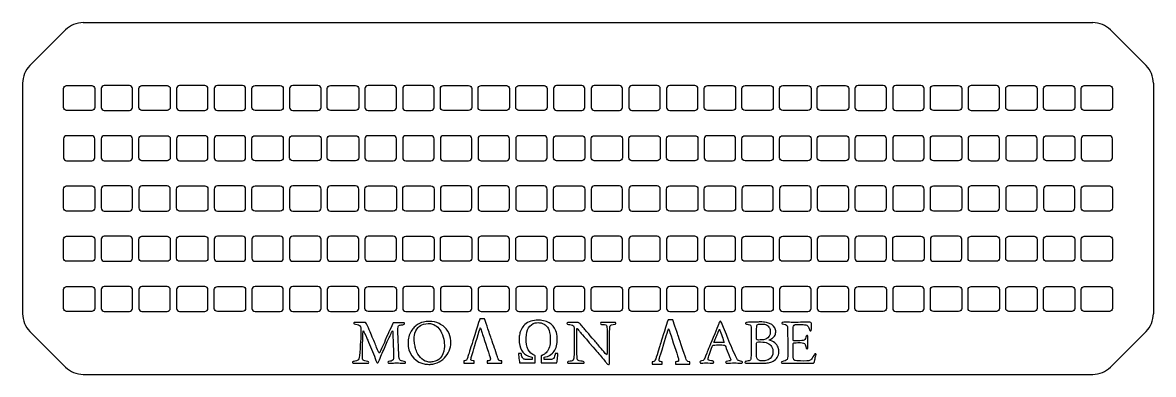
# Model space of a CAD drawing. Header units: inches. Extents: x 0 to 45, y 0 to 14.
import ezdxf

# ---------------------------------------------------------------- set-up
doc = ezdxf.new("R2010")
doc.units = ezdxf.units.IN
doc.layers.get('0').update_dxf_attribs({"linetype": 'CONTINUOUS'})

msp = doc.modelspace()

# ---------------------------------------------------------------- linework, layer by layer
for p, q in [((2.414, 14), (42.586, 14)), ((1.707, 13.707), (0.293, 12.293)), ((44.707, 12.293), (43.293, 13.707)), ((0, 11.586), (0, 2.414)), ((45, 11.586), (45, 2.414)), ((18.196, 2.213), (18.191, 2.2)), ((18.289, 2.212), (18.196, 2.213)), ((18.382, 2.211), (18.289, 2.212)), ((18.404, 2.148), (18.382, 2.211)), ((21.94, 1.898), (21.954, 1.871)), ((21.954, 1.871), (21.955, 1.654)), ((25.873, 2.177), (25.779, 2.177)), ((25.961, 1.916), (25.873, 2.177)), ((0.293, 1.707), (1.707, 0.293)), ((27.699, 1.723), (27.73, 1.797)), ((27.73, 1.797), (27.738, 1.779)), ((29.21, 1.397), (29.21, 1.642)), ((29.221, 1.386), (29.21, 1.397)), ((29.243, 1.371), (29.243, 1.371)), ((43.293, 0.293), (44.707, 1.707)), ((27.445, 1.114), (27.465, 1.162)), ((27.465, 1.162), (27.482, 1.166)), ((27.895, 1.339), (27.918, 1.276)), ((27.918, 1.276), (27.907, 1.271)), ((16.164, 0.492), (16.164, 0.492)), ((17.588, 0.538), (17.559, 0.536)), ((17.559, 0.536), (17.559, 0.488)), ((17.559, 0.488), (17.559, 0.44)), ((17.964, 0.536), (17.929, 0.538)), ((17.964, 0.488), (17.964, 0.536)), ((17.964, 0.44), (17.964, 0.488)), ((18.508, 0.537), (18.49, 0.537)), ((18.49, 0.537), (18.49, 0.488)), ((18.49, 0.488), (18.49, 0.44)), ((19.065, 0.536), (19.035, 0.538)), ((19.065, 0.488), (19.065, 0.536)), ((19.065, 0.44), (19.065, 0.488)), ((19.841, 0.833), (19.787, 0.833)), ((19.848, 0.798), (19.841, 0.833)), ((20.087, 0.461), (20.399, 0.462)), ((20.284, 0.59), (20.154, 0.59)), ((20.229, 0.693), (20.282, 0.68)), ((20.282, 0.68), (20.283, 0.635)), ((20.283, 0.635), (20.284, 0.59)), ((20.401, 0.742), (20.38, 0.749)), ((20.399, 0.462), (20.4, 0.602)), ((20.4, 0.602), (20.401, 0.742)), ((20.4, 0.602), (20.4, 0.602)), ((20.655, 0.748), (20.64, 0.743)), ((20.64, 0.743), (20.64, 0.601)), ((20.64, 0.601), (20.64, 0.46)), ((20.64, 0.46), (20.952, 0.46)), ((20.755, 0.634), (20.756, 0.68)), ((20.755, 0.589), (20.755, 0.634)), ((20.901, 0.591), (20.755, 0.589)), ((20.756, 0.68), (20.808, 0.693)), ((21.197, 0.833), (21.187, 0.791)), ((21.252, 0.833), (21.197, 0.833)), ((25.074, 0.503), (25.049, 0.5)), ((25.049, 0.5), (25.049, 0.452)), ((25.049, 0.452), (25.049, 0.403)), ((25.453, 0.5), (25.426, 0.502)), ((25.453, 0.452), (25.453, 0.5)), ((25.453, 0.403), (25.453, 0.452)), ((25.98, 0.452), (25.98, 0.403)), ((26.555, 0.5), (26.52, 0.504)), ((26.555, 0.451), (26.555, 0.5)), ((26.555, 0.403), (26.555, 0.451)), ((27.494, 0.459), (27.494, 0.459)), ((29.378, 0.541), (29.378, 0.541)), ((31.468, 0.452), (31.468, 0.452)), ((2.414, 0), (42.586, 0)), ((13.473, 0.45), (13.473, 0.45)), ((16.243, 0.401), (16.243, 0.401)), ((17.559, 0.44), (17.762, 0.44)), ((17.762, 0.44), (17.964, 0.44)), ((18.49, 0.44), (18.778, 0.44)), ((18.778, 0.44), (19.065, 0.44)), ((23.33, 0.387), (23.33, 0.387)), ((25.049, 0.403), (25.251, 0.403)), ((25.251, 0.403), (25.453, 0.403)), ((25.98, 0.403), (26.267, 0.403)), ((26.267, 0.403), (26.555, 0.403))]:
    msp.add_line(p, q)
for points in [[(2.875, 10.625, -0.414214), (2.75, 10.5), (1.75, 10.5, -0.414214), (1.625, 10.625), (1.625, 11.375, -0.414214), (1.75, 11.5), (2.75, 11.5, -0.414214), (2.875, 11.375)], [(3.125, 11.375), (3.125, 10.625, 0.414214), (3.25, 10.5), (4.25, 10.5, 0.414214), (4.375, 10.625), (4.375, 11.375, 0.414214), (4.25, 11.5), (3.25, 11.5, 0.414214)], [(4.625, 11.375, -0.414214), (4.75, 11.5), (5.75, 11.5, -0.414214), (5.875, 11.375), (5.875, 10.625, -0.414214), (5.75, 10.5), (4.75, 10.5, -0.414214), (4.625, 10.625)], [(7.25, 11.5), (6.25, 11.5, 0.414214), (6.125, 11.375), (6.125, 10.625, 0.414214), (6.25, 10.5), (7.25, 10.5, 0.414214), (7.375, 10.625), (7.375, 11.375, 0.414214)], [(7.625, 11.375), (7.625, 10.625, 0.414214), (7.75, 10.5), (8.75, 10.5, 0.414214), (8.875, 10.625), (8.875, 11.375, 0.414214), (8.75, 11.5), (7.75, 11.5, 0.414214)], [(9.25, 10.5, -0.414214), (9.125, 10.625), (9.125, 11.375, -0.414214), (9.25, 11.5), (10.25, 11.5, -0.414214), (10.375, 11.375), (10.375, 10.625, -0.414214), (10.25, 10.5)], [(11.875, 10.625), (11.875, 11.375, 0.414214), (11.75, 11.5), (10.75, 11.5, 0.414214), (10.625, 11.375), (10.625, 10.625, 0.414214), (10.75, 10.5), (11.75, 10.5, 0.414214)], [(12.125, 11.375, -0.414214), (12.25, 11.5), (13.25, 11.5, -0.414214), (13.375, 11.375), (13.375, 10.625, -0.414214), (13.25, 10.5), (12.25, 10.5, -0.414214), (12.125, 10.625)], [(14.875, 10.625), (14.875, 11.375, 0.414214), (14.75, 11.5), (13.75, 11.5, 0.414214), (13.625, 11.375), (13.625, 10.625, 0.414214), (13.75, 10.5), (14.75, 10.5, 0.414214)], [(15.125, 11.375), (15.125, 10.625, 0.414214), (15.25, 10.5), (16.25, 10.5, 0.414214), (16.375, 10.625), (16.375, 11.375, 0.414214), (16.25, 11.5), (15.25, 11.5, 0.414214)], [(17.875, 10.625, -0.414214), (17.75, 10.5), (16.75, 10.5, -0.414214), (16.625, 10.625), (16.625, 11.375, -0.414214), (16.75, 11.5), (17.75, 11.5, -0.414214), (17.875, 11.375)], [(19.25, 11.5, -0.414214), (19.375, 11.375), (19.375, 10.625, -0.414214), (19.25, 10.5), (18.25, 10.5, -0.414214), (18.125, 10.625), (18.125, 11.375, -0.414214), (18.25, 11.5)], [(19.75, 10.5, -0.414214), (19.625, 10.625), (19.625, 11.375, -0.414214), (19.75, 11.5), (20.75, 11.5, -0.414214), (20.875, 11.375), (20.875, 10.625, -0.414214), (20.75, 10.5)], [(22.375, 10.625), (22.375, 11.375, 0.414214), (22.25, 11.5), (21.25, 11.5, 0.414214), (21.125, 11.375), (21.125, 10.625, 0.414214), (21.25, 10.5), (22.25, 10.5, 0.414214)], [(23.875, 10.625), (23.875, 11.375, 0.414214), (23.75, 11.5), (22.75, 11.5, 0.414214), (22.625, 11.375), (22.625, 10.625, 0.414214), (22.75, 10.5), (23.75, 10.5, 0.414214)], [(25.375, 10.625), (25.375, 11.375, 0.414214), (25.25, 11.5), (24.25, 11.5, 0.414214), (24.125, 11.375), (24.125, 10.625, 0.414214), (24.25, 10.5), (25.25, 10.5, 0.414214)], [(25.625, 11.375), (25.625, 10.625, 0.414214), (25.75, 10.5), (26.75, 10.5, 0.414214), (26.875, 10.625), (26.875, 11.375, 0.414214), (26.75, 11.5), (25.75, 11.5, 0.414214)], [(28.25, 11.5, -0.414214), (28.375, 11.375), (28.375, 10.625, -0.414214), (28.25, 10.5), (27.25, 10.5, -0.414214), (27.125, 10.625), (27.125, 11.375, -0.414214), (27.25, 11.5)], [(29.75, 11.5, -0.414214), (29.875, 11.375), (29.875, 10.625, -0.414214), (29.75, 10.5), (28.75, 10.5, -0.414214), (28.625, 10.625), (28.625, 11.375, -0.414214), (28.75, 11.5)], [(30.25, 10.5, -0.414214), (30.125, 10.625), (30.125, 11.375, -0.414214), (30.25, 11.5), (31.25, 11.5, -0.414214), (31.375, 11.375), (31.375, 10.625, -0.414214), (31.25, 10.5)], [(32.75, 11.5, -0.414214), (32.875, 11.375), (32.875, 10.625, -0.414214), (32.75, 10.5), (31.75, 10.5, -0.414214), (31.625, 10.625), (31.625, 11.375, -0.414214), (31.75, 11.5)], [(34.375, 10.625), (34.375, 11.375, 0.414214), (34.25, 11.5), (33.25, 11.5, 0.414214), (33.125, 11.375), (33.125, 10.625, 0.414214), (33.25, 10.5), (34.25, 10.5, 0.414214)], [(34.75, 10.5), (35.75, 10.5, 0.414214), (35.875, 10.625), (35.875, 11.375, 0.414214), (35.75, 11.5), (34.75, 11.5, 0.414214), (34.625, 11.375), (34.625, 10.625, 0.414214)], [(36.125, 11.375, -0.414214), (36.25, 11.5), (37.25, 11.5, -0.414214), (37.375, 11.375), (37.375, 10.625, -0.414214), (37.25, 10.5), (36.25, 10.5, -0.414214), (36.125, 10.625)], [(38.875, 10.625), (38.875, 11.375, 0.414214), (38.75, 11.5), (37.75, 11.5, 0.414214), (37.625, 11.375), (37.625, 10.625, 0.414214), (37.75, 10.5), (38.75, 10.5, 0.414214)], [(40.25, 11.5, -0.414214), (40.375, 11.375), (40.375, 10.625, -0.414214), (40.25, 10.5), (39.25, 10.5, -0.414214), (39.125, 10.625), (39.125, 11.375, -0.414214), (39.25, 11.5)], [(40.625, 11.375, -0.414214), (40.75, 11.5), (41.75, 11.5, -0.414214), (41.875, 11.375), (41.875, 10.625, -0.414214), (41.75, 10.5), (40.75, 10.5, -0.414214), (40.625, 10.625)], [(42.25, 10.5, -0.414214), (42.125, 10.625), (42.125, 11.375, -0.414214), (42.25, 11.5), (43.25, 11.5, -0.414214), (43.375, 11.375), (43.375, 10.625, -0.414214), (43.25, 10.5)], [(2.75, 9.5), (1.75, 9.5, 0.414214), (1.625, 9.375), (1.625, 8.625, 0.414214), (1.75, 8.5), (2.75, 8.5, 0.414214), (2.875, 8.625), (2.875, 9.375, 0.414214)], [(4.25, 9.5), (3.25, 9.5, 0.414214), (3.125, 9.375), (3.125, 8.625, 0.414214), (3.25, 8.5), (4.25, 8.5, 0.414214), (4.375, 8.625), (4.375, 9.375, 0.414214)], [(4.625, 9.375, -0.414214), (4.75, 9.5), (5.75, 9.5, -0.414214), (5.875, 9.375), (5.875, 8.625, -0.414214), (5.75, 8.5), (4.75, 8.5, -0.414214), (4.625, 8.625)], [(7.25, 9.5), (6.25, 9.5, 0.414214), (6.125, 9.375), (6.125, 8.625, 0.414214), (6.25, 8.5), (7.25, 8.5, 0.414214), (7.375, 8.625), (7.375, 9.375, 0.414214)], [(7.625, 9.375), (7.625, 8.625, 0.414214), (7.75, 8.5), (8.75, 8.5, 0.414214), (8.875, 8.625), (8.875, 9.375, 0.414214), (8.75, 9.5), (7.75, 9.5, 0.414214)], [(10.375, 8.625, -0.414214), (10.25, 8.5), (9.25, 8.5, -0.414214), (9.125, 8.625), (9.125, 9.375, -0.414214), (9.25, 9.5), (10.25, 9.5, -0.414214), (10.375, 9.375)], [(11.875, 8.625, -0.414214), (11.75, 8.5), (10.75, 8.5, -0.414214), (10.625, 8.625), (10.625, 9.375, -0.414214), (10.75, 9.5), (11.75, 9.5, -0.414214), (11.875, 9.375)], [(12.125, 9.375, -0.414214), (12.25, 9.5), (13.25, 9.5, -0.414214), (13.375, 9.375), (13.375, 8.625, -0.414214), (13.25, 8.5), (12.25, 8.5, -0.414214), (12.125, 8.625)], [(14.875, 8.625), (14.875, 9.375, 0.414214), (14.75, 9.5), (13.75, 9.5, 0.414214), (13.625, 9.375), (13.625, 8.625, 0.414214), (13.75, 8.5), (14.75, 8.5, 0.414214)], [(15.125, 9.375), (15.125, 8.625, 0.414214), (15.25, 8.5), (16.25, 8.5, 0.414214), (16.375, 8.625), (16.375, 9.375, 0.414214), (16.25, 9.5), (15.25, 9.5, 0.414214)], [(16.625, 9.375), (16.625, 8.625, 0.414214), (16.75, 8.5), (17.75, 8.5, 0.414214), (17.875, 8.625), (17.875, 9.375, 0.414214), (17.75, 9.5), (16.75, 9.5, 0.414214)], [(19.25, 9.5), (18.25, 9.5, 0.414214), (18.125, 9.375), (18.125, 8.625, 0.414214), (18.25, 8.5), (19.25, 8.5, 0.414214), (19.375, 8.625), (19.375, 9.375, 0.414214)], [(19.75, 8.5), (20.75, 8.5, 0.414214), (20.875, 8.625), (20.875, 9.375, 0.414214), (20.75, 9.5), (19.75, 9.5, 0.414214), (19.625, 9.375), (19.625, 8.625, 0.414214)], [(22.25, 9.5, -0.414214), (22.375, 9.375), (22.375, 8.625, -0.414214), (22.25, 8.5), (21.25, 8.5, -0.414214), (21.125, 8.625), (21.125, 9.375, -0.414214), (21.25, 9.5)], [(23.75, 9.5, -0.414214), (23.875, 9.375), (23.875, 8.625, -0.414214), (23.75, 8.5), (22.75, 8.5, -0.414214), (22.625, 8.625), (22.625, 9.375, -0.414214), (22.75, 9.5)], [(25.25, 9.5, -0.414214), (25.375, 9.375), (25.375, 8.625, -0.414214), (25.25, 8.5), (24.25, 8.5, -0.414214), (24.125, 8.625), (24.125, 9.375, -0.414214), (24.25, 9.5)], [(26.875, 8.625, -0.414214), (26.75, 8.5), (25.75, 8.5, -0.414214), (25.625, 8.625), (25.625, 9.375, -0.414214), (25.75, 9.5), (26.75, 9.5, -0.414214), (26.875, 9.375)], [(28.375, 8.625), (28.375, 9.375, 0.414214), (28.25, 9.5), (27.25, 9.5, 0.414214), (27.125, 9.375), (27.125, 8.625, 0.414214), (27.25, 8.5), (28.25, 8.5, 0.414214)], [(29.75, 9.5, -0.414214), (29.875, 9.375), (29.875, 8.625, -0.414214), (29.75, 8.5), (28.75, 8.5, -0.414214), (28.625, 8.625), (28.625, 9.375, -0.414214), (28.75, 9.5)], [(30.25, 8.5, -0.414214), (30.125, 8.625), (30.125, 9.375, -0.414214), (30.25, 9.5), (31.25, 9.5, -0.414214), (31.375, 9.375), (31.375, 8.625, -0.414214), (31.25, 8.5)], [(32.75, 9.5, -0.414214), (32.875, 9.375), (32.875, 8.625, -0.414214), (32.75, 8.5), (31.75, 8.5, -0.414214), (31.625, 8.625), (31.625, 9.375, -0.414214), (31.75, 9.5)], [(33.125, 9.375), (33.125, 8.625, 0.414214), (33.25, 8.5), (34.25, 8.5, 0.414214), (34.375, 8.625), (34.375, 9.375, 0.414214), (34.25, 9.5), (33.25, 9.5, 0.414214)], [(35.875, 8.625), (35.875, 9.375, 0.414214), (35.75, 9.5), (34.75, 9.5, 0.414214), (34.625, 9.375), (34.625, 8.625, 0.414214), (34.75, 8.5), (35.75, 8.5, 0.414214)], [(37.25, 9.5, -0.414214), (37.375, 9.375), (37.375, 8.625, -0.414214), (37.25, 8.5), (36.25, 8.5, -0.414214), (36.125, 8.625), (36.125, 9.375, -0.414214), (36.25, 9.5)], [(38.875, 8.625), (38.875, 9.375, 0.414214), (38.75, 9.5), (37.75, 9.5, 0.414214), (37.625, 9.375), (37.625, 8.625, 0.414214), (37.75, 8.5), (38.75, 8.5, 0.414214)], [(39.25, 8.5), (40.25, 8.5, 0.414214), (40.375, 8.625), (40.375, 9.375, 0.414214), (40.25, 9.5), (39.25, 9.5, 0.414214), (39.125, 9.375), (39.125, 8.625, 0.414214)], [(41.875, 8.625, -0.414214), (41.75, 8.5), (40.75, 8.5, -0.414214), (40.625, 8.625), (40.625, 9.375, -0.414214), (40.75, 9.5), (41.75, 9.5, -0.414214), (41.875, 9.375)], [(42.125, 9.375), (42.125, 8.625, 0.414214), (42.25, 8.5), (43.25, 8.5, 0.414214), (43.375, 8.625), (43.375, 9.375, 0.414214), (43.25, 9.5), (42.25, 9.5, 0.414214)], [(1.625, 7.375, -0.414214), (1.75, 7.5), (2.75, 7.5, -0.414214), (2.875, 7.375), (2.875, 6.625, -0.414214), (2.75, 6.5), (1.75, 6.5, -0.414214), (1.625, 6.625)], [(4.375, 6.625), (4.375, 7.375, 0.414214), (4.25, 7.5), (3.25, 7.5, 0.414214), (3.125, 7.375), (3.125, 6.625, 0.414214), (3.25, 6.5), (4.25, 6.5, 0.414214)], [(5.75, 7.5), (4.75, 7.5, 0.414214), (4.625, 7.375), (4.625, 6.625, 0.414214), (4.75, 6.5), (5.75, 6.5, 0.414214), (5.875, 6.625), (5.875, 7.375, 0.414214)], [(6.125, 7.375, -0.414214), (6.25, 7.5), (7.25, 7.5, -0.414214), (7.375, 7.375), (7.375, 6.625, -0.414214), (7.25, 6.5), (6.25, 6.5, -0.414214), (6.125, 6.625)], [(8.875, 6.625), (8.875, 7.375, 0.414214), (8.75, 7.5), (7.75, 7.5, 0.414214), (7.625, 7.375), (7.625, 6.625, 0.414214), (7.75, 6.5), (8.75, 6.5, 0.414214)], [(9.125, 7.375, -0.414214), (9.25, 7.5), (10.25, 7.5, -0.414214), (10.375, 7.375), (10.375, 6.625, -0.414214), (10.25, 6.5), (9.25, 6.5, -0.414214), (9.125, 6.625)], [(11.75, 7.5), (10.75, 7.5, 0.414214), (10.625, 7.375), (10.625, 6.625, 0.414214), (10.75, 6.5), (11.75, 6.5, 0.414214), (11.875, 6.625), (11.875, 7.375, 0.414214)], [(13.375, 6.625), (13.375, 7.375, 0.414214), (13.25, 7.5), (12.25, 7.5, 0.414214), (12.125, 7.375), (12.125, 6.625, 0.414214), (12.25, 6.5), (13.25, 6.5, 0.414214)], [(13.625, 7.375, -0.414214), (13.75, 7.5), (14.75, 7.5, -0.414214), (14.875, 7.375), (14.875, 6.625, -0.414214), (14.75, 6.5), (13.75, 6.5, -0.414214), (13.625, 6.625)], [(15.125, 7.375, -0.414214), (15.25, 7.5), (16.25, 7.5, -0.414214), (16.375, 7.375), (16.375, 6.625, -0.414214), (16.25, 6.5), (15.25, 6.5, -0.414214), (15.125, 6.625)], [(17.75, 7.5), (16.75, 7.5, 0.414214), (16.625, 7.375), (16.625, 6.625, 0.414214), (16.75, 6.5), (17.75, 6.5, 0.414214), (17.875, 6.625), (17.875, 7.375, 0.414214)], [(19.25, 7.5), (18.25, 7.5, 0.414214), (18.125, 7.375), (18.125, 6.625, 0.414214), (18.25, 6.5), (19.25, 6.5, 0.414214), (19.375, 6.625), (19.375, 7.375, 0.414214)], [(19.75, 6.5), (20.75, 6.5, 0.414214), (20.875, 6.625), (20.875, 7.375, 0.414214), (20.75, 7.5), (19.75, 7.5, 0.414214), (19.625, 7.375), (19.625, 6.625, 0.414214)], [(22.375, 6.625, -0.414214), (22.25, 6.5), (21.25, 6.5, -0.414214), (21.125, 6.625), (21.125, 7.375, -0.414214), (21.25, 7.5), (22.25, 7.5, -0.414214), (22.375, 7.375)], [(22.625, 7.375), (22.625, 6.625, 0.414214), (22.75, 6.5), (23.75, 6.5, 0.414214), (23.875, 6.625), (23.875, 7.375, 0.414214), (23.75, 7.5), (22.75, 7.5, 0.414214)], [(25.25, 7.5), (24.25, 7.5, 0.414214), (24.125, 7.375), (24.125, 6.625, 0.414214), (24.25, 6.5), (25.25, 6.5, 0.414214), (25.375, 6.625), (25.375, 7.375, 0.414214)], [(26.75, 7.5, -0.414214), (26.875, 7.375), (26.875, 6.625, -0.414214), (26.75, 6.5), (25.75, 6.5, -0.414214), (25.625, 6.625), (25.625, 7.375, -0.414214), (25.75, 7.5)], [(28.375, 6.625, -0.414214), (28.25, 6.5), (27.25, 6.5, -0.414214), (27.125, 6.625), (27.125, 7.375, -0.414214), (27.25, 7.5), (28.25, 7.5, -0.414214), (28.375, 7.375)], [(29.75, 7.5), (28.75, 7.5, 0.414214), (28.625, 7.375), (28.625, 6.625, 0.414214), (28.75, 6.5), (29.75, 6.5, 0.414214), (29.875, 6.625), (29.875, 7.375, 0.414214)], [(30.125, 7.375), (30.125, 6.625, 0.414214), (30.25, 6.5), (31.25, 6.5, 0.414214), (31.375, 6.625), (31.375, 7.375, 0.414214), (31.25, 7.5), (30.25, 7.5, 0.414214)], [(31.625, 7.375), (31.625, 6.625, 0.414214), (31.75, 6.5), (32.75, 6.5, 0.414214), (32.875, 6.625), (32.875, 7.375, 0.414214), (32.75, 7.5), (31.75, 7.5, 0.414214)], [(33.25, 6.5), (34.25, 6.5, 0.414214), (34.375, 6.625), (34.375, 7.375, 0.414214), (34.25, 7.5), (33.25, 7.5, 0.414214), (33.125, 7.375), (33.125, 6.625, 0.414214)], [(34.75, 6.5), (35.75, 6.5, 0.414214), (35.875, 6.625), (35.875, 7.375, 0.414214), (35.75, 7.5), (34.75, 7.5, 0.414214), (34.625, 7.375), (34.625, 6.625, 0.414214)], [(37.375, 6.625, -0.414214), (37.25, 6.5), (36.25, 6.5, -0.414214), (36.125, 6.625), (36.125, 7.375, -0.414214), (36.25, 7.5), (37.25, 7.5, -0.414214), (37.375, 7.375)], [(38.75, 7.5), (37.75, 7.5, 0.414214), (37.625, 7.375), (37.625, 6.625, 0.414214), (37.75, 6.5), (38.75, 6.5, 0.414214), (38.875, 6.625), (38.875, 7.375, 0.414214)], [(40.375, 6.625), (40.375, 7.375, 0.414214), (40.25, 7.5), (39.25, 7.5, 0.414214), (39.125, 7.375), (39.125, 6.625, 0.414214), (39.25, 6.5), (40.25, 6.5, 0.414214)], [(41.75, 7.5), (40.75, 7.5, 0.414214), (40.625, 7.375), (40.625, 6.625, 0.414214), (40.75, 6.5), (41.75, 6.5, 0.414214), (41.875, 6.625), (41.875, 7.375, 0.414214)], [(42.125, 7.375, -0.414214), (42.25, 7.5), (43.25, 7.5, -0.414214), (43.375, 7.375), (43.375, 6.625, -0.414214), (43.25, 6.5), (42.25, 6.5, -0.414214), (42.125, 6.625)], [(2.875, 4.625, -0.414214), (2.75, 4.5), (1.75, 4.5, -0.414214), (1.625, 4.625), (1.625, 5.375, -0.414214), (1.75, 5.5), (2.75, 5.5, -0.414214), (2.875, 5.375)], [(4.25, 5.5), (3.25, 5.5, 0.414214), (3.125, 5.375), (3.125, 4.625, 0.414214), (3.25, 4.5), (4.25, 4.5, 0.414214), (4.375, 4.625), (4.375, 5.375, 0.414214)], [(4.75, 4.5, -0.414214), (4.625, 4.625), (4.625, 5.375, -0.414214), (4.75, 5.5), (5.75, 5.5, -0.414214), (5.875, 5.375), (5.875, 4.625, -0.414214), (5.75, 4.5)], [(7.375, 4.625, -0.414214), (7.25, 4.5), (6.25, 4.5, -0.414214), (6.125, 4.625), (6.125, 5.375, -0.414214), (6.25, 5.5), (7.25, 5.5, -0.414214), (7.375, 5.375)], [(8.875, 4.625), (8.875, 5.375, 0.414214), (8.75, 5.5), (7.75, 5.5, 0.414214), (7.625, 5.375), (7.625, 4.625, 0.414214), (7.75, 4.5), (8.75, 4.5, 0.414214)], [(10.375, 4.625), (10.375, 5.375, 0.414214), (10.25, 5.5), (9.25, 5.5, 0.414214), (9.125, 5.375), (9.125, 4.625, 0.414214), (9.25, 4.5), (10.25, 4.5, 0.414214)], [(11.875, 4.625), (11.875, 5.375, 0.414214), (11.75, 5.5), (10.75, 5.5, 0.414214), (10.625, 5.375), (10.625, 4.625, 0.414214), (10.75, 4.5), (11.75, 4.5, 0.414214)], [(13.25, 5.5), (12.25, 5.5, 0.414214), (12.125, 5.375), (12.125, 4.625, 0.414214), (12.25, 4.5), (13.25, 4.5, 0.414214), (13.375, 4.625), (13.375, 5.375, 0.414214)], [(13.75, 4.5), (14.75, 4.5, 0.414214), (14.875, 4.625), (14.875, 5.375, 0.414214), (14.75, 5.5), (13.75, 5.5, 0.414214), (13.625, 5.375), (13.625, 4.625, 0.414214)], [(16.25, 5.5, -0.414214), (16.375, 5.375), (16.375, 4.625, -0.414214), (16.25, 4.5), (15.25, 4.5, -0.414214), (15.125, 4.625), (15.125, 5.375, -0.414214), (15.25, 5.5)], [(16.75, 4.5, -0.414214), (16.625, 4.625), (16.625, 5.375, -0.414214), (16.75, 5.5), (17.75, 5.5, -0.414214), (17.875, 5.375), (17.875, 4.625, -0.414214), (17.75, 4.5)], [(18.125, 5.375), (18.125, 4.625, 0.414214), (18.25, 4.5), (19.25, 4.5, 0.414214), (19.375, 4.625), (19.375, 5.375, 0.414214), (19.25, 5.5), (18.25, 5.5, 0.414214)], [(19.625, 5.375, -0.414214), (19.75, 5.5), (20.75, 5.5, -0.414214), (20.875, 5.375), (20.875, 4.625, -0.414214), (20.75, 4.5), (19.75, 4.5, -0.414214), (19.625, 4.625)], [(21.125, 5.375, -0.414214), (21.25, 5.5), (22.25, 5.5, -0.414214), (22.375, 5.375), (22.375, 4.625, -0.414214), (22.25, 4.5), (21.25, 4.5, -0.414214), (21.125, 4.625)], [(22.625, 5.375), (22.625, 4.625, 0.414214), (22.75, 4.5), (23.75, 4.5, 0.414214), (23.875, 4.625), (23.875, 5.375, 0.414214), (23.75, 5.5), (22.75, 5.5, 0.414214)], [(25.25, 5.5), (24.25, 5.5, 0.414214), (24.125, 5.375), (24.125, 4.625, 0.414214), (24.25, 4.5), (25.25, 4.5, 0.414214), (25.375, 4.625), (25.375, 5.375, 0.414214)], [(25.75, 4.5), (26.75, 4.5, 0.414214), (26.875, 4.625), (26.875, 5.375, 0.414214), (26.75, 5.5), (25.75, 5.5, 0.414214), (25.625, 5.375), (25.625, 4.625, 0.414214)], [(28.375, 4.625), (28.375, 5.375, 0.414214), (28.25, 5.5), (27.25, 5.5, 0.414214), (27.125, 5.375), (27.125, 4.625, 0.414214), (27.25, 4.5), (28.25, 4.5, 0.414214)], [(29.875, 4.625, -0.414214), (29.75, 4.5), (28.75, 4.5, -0.414214), (28.625, 4.625), (28.625, 5.375, -0.414214), (28.75, 5.5), (29.75, 5.5, -0.414214), (29.875, 5.375)], [(30.125, 5.375, -0.414214), (30.25, 5.5), (31.25, 5.5, -0.414214), (31.375, 5.375), (31.375, 4.625, -0.414214), (31.25, 4.5), (30.25, 4.5, -0.414214), (30.125, 4.625)], [(31.75, 4.5), (32.75, 4.5, 0.414214), (32.875, 4.625), (32.875, 5.375, 0.414214), (32.75, 5.5), (31.75, 5.5, 0.414214), (31.625, 5.375), (31.625, 4.625, 0.414214)], [(34.25, 5.5), (33.25, 5.5, 0.414214), (33.125, 5.375), (33.125, 4.625, 0.414214), (33.25, 4.5), (34.25, 4.5, 0.414214), (34.375, 4.625), (34.375, 5.375, 0.414214)], [(35.875, 4.625, -0.414214), (35.75, 4.5), (34.75, 4.5, -0.414214), (34.625, 4.625), (34.625, 5.375, -0.414214), (34.75, 5.5), (35.75, 5.5, -0.414214), (35.875, 5.375)], [(36.125, 5.375), (36.125, 4.625, 0.414214), (36.25, 4.5), (37.25, 4.5, 0.414214), (37.375, 4.625), (37.375, 5.375, 0.414214), (37.25, 5.5), (36.25, 5.5, 0.414214)], [(38.75, 5.5, -0.414214), (38.875, 5.375), (38.875, 4.625, -0.414214), (38.75, 4.5), (37.75, 4.5, -0.414214), (37.625, 4.625), (37.625, 5.375, -0.414214), (37.75, 5.5)], [(39.125, 5.375, -0.414214), (39.25, 5.5), (40.25, 5.5, -0.414214), (40.375, 5.375), (40.375, 4.625, -0.414214), (40.25, 4.5), (39.25, 4.5, -0.414214), (39.125, 4.625)], [(40.625, 5.375, -0.414214), (40.75, 5.5), (41.75, 5.5, -0.414214), (41.875, 5.375), (41.875, 4.625, -0.414214), (41.75, 4.5), (40.75, 4.5, -0.414214), (40.625, 4.625)], [(43.375, 4.625, -0.414214), (43.25, 4.5), (42.25, 4.5, -0.414214), (42.125, 4.625), (42.125, 5.375, -0.414214), (42.25, 5.5), (43.25, 5.5, -0.414214), (43.375, 5.375)], [(2.875, 2.625, -0.414214), (2.75, 2.5), (1.75, 2.5, -0.414214), (1.625, 2.625), (1.625, 3.375, -0.414214), (1.75, 3.5), (2.75, 3.5, -0.414214), (2.875, 3.375)], [(4.375, 2.625), (4.375, 3.375, 0.414214), (4.25, 3.5), (3.25, 3.5, 0.414214), (3.125, 3.375), (3.125, 2.625, 0.414214), (3.25, 2.5), (4.25, 2.5, 0.414214)], [(4.75, 2.5), (5.75, 2.5, 0.414214), (5.875, 2.625), (5.875, 3.375, 0.414214), (5.75, 3.5), (4.75, 3.5, 0.414214), (4.625, 3.375), (4.625, 2.625, 0.414214)], [(7.25, 3.5), (6.25, 3.5, 0.414214), (6.125, 3.375), (6.125, 2.625, 0.414214), (6.25, 2.5), (7.25, 2.5, 0.414214), (7.375, 2.625), (7.375, 3.375, 0.414214)], [(8.875, 2.625, -0.414214), (8.75, 2.5), (7.75, 2.5, -0.414214), (7.625, 2.625), (7.625, 3.375, -0.414214), (7.75, 3.5), (8.75, 3.5, -0.414214), (8.875, 3.375)], [(10.25, 3.5), (9.25, 3.5, 0.414214), (9.125, 3.375), (9.125, 2.625, 0.414214), (9.25, 2.5), (10.25, 2.5, 0.414214), (10.375, 2.625), (10.375, 3.375, 0.414214)], [(11.75, 3.5), (10.75, 3.5, 0.414214), (10.625, 3.375), (10.625, 2.625, 0.414214), (10.75, 2.5), (11.75, 2.5, 0.414214), (11.875, 2.625), (11.875, 3.375, 0.414214)], [(12.25, 2.5), (13.25, 2.5, 0.414214), (13.375, 2.625), (13.375, 3.375, 0.414214), (13.25, 3.5), (12.25, 3.5, 0.414214), (12.125, 3.375), (12.125, 2.625, 0.414214)], [(14.75, 3.5, -0.414214), (14.875, 3.375), (14.875, 2.625, -0.414214), (14.75, 2.5), (13.75, 2.5, -0.414214), (13.625, 2.625), (13.625, 3.375, -0.414214), (13.75, 3.5)], [(16.375, 2.625), (16.375, 3.375, 0.414214), (16.25, 3.5), (15.25, 3.5, 0.414214), (15.125, 3.375), (15.125, 2.625, 0.414214), (15.25, 2.5), (16.25, 2.5, 0.414214)], [(17.875, 2.625), (17.875, 3.375, 0.414214), (17.75, 3.5), (16.75, 3.5, 0.414214), (16.625, 3.375), (16.625, 2.625, 0.414214), (16.75, 2.5), (17.75, 2.5, 0.414214)], [(18.125, 3.375), (18.125, 2.625, 0.414214), (18.25, 2.5), (19.25, 2.5, 0.414214), (19.375, 2.625), (19.375, 3.375, 0.414214), (19.25, 3.5), (18.25, 3.5, 0.414214)], [(20.75, 3.5), (19.75, 3.5, 0.414214), (19.625, 3.375), (19.625, 2.625, 0.414214), (19.75, 2.5), (20.75, 2.5, 0.414214), (20.875, 2.625), (20.875, 3.375, 0.414214)], [(22.375, 2.625), (22.375, 3.375, 0.414214), (22.25, 3.5), (21.25, 3.5, 0.414214), (21.125, 3.375), (21.125, 2.625, 0.414214), (21.25, 2.5), (22.25, 2.5, 0.414214)], [(22.625, 3.375, -0.414214), (22.75, 3.5), (23.75, 3.5, -0.414214), (23.875, 3.375), (23.875, 2.625, -0.414214), (23.75, 2.5), (22.75, 2.5, -0.414214), (22.625, 2.625)], [(24.125, 3.375, -0.414214), (24.25, 3.5), (25.25, 3.5, -0.414214), (25.375, 3.375), (25.375, 2.625, -0.414214), (25.25, 2.5), (24.25, 2.5, -0.414214), (24.125, 2.625)], [(26.75, 3.5), (25.75, 3.5, 0.414214), (25.625, 3.375), (25.625, 2.625, 0.414214), (25.75, 2.5), (26.75, 2.5, 0.414214), (26.875, 2.625), (26.875, 3.375, 0.414214)], [(28.25, 3.5), (27.25, 3.5, 0.414214), (27.125, 3.375), (27.125, 2.625, 0.414214), (27.25, 2.5), (28.25, 2.5, 0.414214), (28.375, 2.625), (28.375, 3.375, 0.414214)], [(29.875, 2.625, -0.414214), (29.75, 2.5), (28.75, 2.5, -0.414214), (28.625, 2.625), (28.625, 3.375, -0.414214), (28.75, 3.5), (29.75, 3.5, -0.414214), (29.875, 3.375)], [(31.375, 2.625), (31.375, 3.375, 0.414214), (31.25, 3.5), (30.25, 3.5, 0.414214), (30.125, 3.375), (30.125, 2.625, 0.414214), (30.25, 2.5), (31.25, 2.5, 0.414214)], [(32.75, 3.5), (31.75, 3.5, 0.414214), (31.625, 3.375), (31.625, 2.625, 0.414214), (31.75, 2.5), (32.75, 2.5, 0.414214), (32.875, 2.625), (32.875, 3.375, 0.414214)], [(34.25, 3.5, -0.414214), (34.375, 3.375), (34.375, 2.625, -0.414214), (34.25, 2.5), (33.25, 2.5, -0.414214), (33.125, 2.625), (33.125, 3.375, -0.414214), (33.25, 3.5)], [(35.875, 2.625), (35.875, 3.375, 0.414214), (35.75, 3.5), (34.75, 3.5, 0.414214), (34.625, 3.375), (34.625, 2.625, 0.414214), (34.75, 2.5), (35.75, 2.5, 0.414214)], [(37.25, 3.5, -0.414214), (37.375, 3.375), (37.375, 2.625, -0.414214), (37.25, 2.5), (36.25, 2.5, -0.414214), (36.125, 2.625), (36.125, 3.375, -0.414214), (36.25, 3.5)], [(38.875, 2.625, -0.414214), (38.75, 2.5), (37.75, 2.5, -0.414214), (37.625, 2.625), (37.625, 3.375, -0.414214), (37.75, 3.5), (38.75, 3.5, -0.414214), (38.875, 3.375)], [(40.375, 2.625, -0.414214), (40.25, 2.5), (39.25, 2.5, -0.414214), (39.125, 2.625), (39.125, 3.375, -0.414214), (39.25, 3.5), (40.25, 3.5, -0.414214), (40.375, 3.375)], [(41.875, 2.625, -0.414214), (41.75, 2.5), (40.75, 2.5, -0.414214), (40.625, 2.625), (40.625, 3.375, -0.414214), (40.75, 3.5), (41.75, 3.5, -0.414214), (41.875, 3.375)], [(42.125, 3.375, -0.414214), (42.25, 3.5), (43.25, 3.5, -0.414214), (43.375, 3.375), (43.375, 2.625, -0.414214), (43.25, 2.5), (42.25, 2.5, -0.414214), (42.125, 2.625)]]:
    msp.add_lwpolyline(points, format="xyb", close=True)
for centre, start, end in [((2.414, 13), 90, 135), ((42.586, 13), 45, 90), ((1, 11.586), 135, 180), ((44, 11.586), 0, 45), ((1, 2.414), 180, 225), ((44, 2.414), -45, 0), ((2.414, 1), 225, 270), ((42.586, 1), 270, 315)]:
    msp.add_arc(centre, 1, start, end)
for points in [[(13.198, 2.066), (13.183, 2.062), (13.175, 2.052), (13.175, 2.039)], [(13.175, 2.039), (13.175, 2.017), (13.2, 2.007), (13.308, 1.984)], [(13.28, 2.065), (13.241, 2.067), (13.204, 2.067), (13.198, 2.066)], [(13.54, 2.065), (13.424, 2.061), (13.373, 2.061), (13.28, 2.065)], [(13.308, 1.984), (13.394, 1.966), (13.431, 1.944), (13.453, 1.896)], [(13.453, 1.896), (13.464, 1.871), (13.464, 1.871), (13.466, 1.778)], [(13.646, 2.066), (13.64, 2.067), (13.592, 2.067), (13.54, 2.065)], [(13.738, 1.901), (13.704, 1.994), (13.667, 2.061), (13.646, 2.066)], [(13.882, 1.559), (13.793, 1.761), (13.763, 1.831), (13.738, 1.901)], [(14.736, 2.027), (14.723, 2.008), (14.663, 1.88), (14.603, 1.749)], [(14.972, 2.058), (14.745, 2.058), (14.756, 2.06), (14.736, 2.027)], [(14.937, 1.749), (14.938, 1.888), (14.939, 1.896), (14.961, 1.927)], [(14.961, 1.927), (14.981, 1.957), (15.004, 1.965), (15.07, 1.968)], [(15.184, 2.05), (15.174, 2.057), (15.156, 2.057), (14.972, 2.058)], [(15.07, 1.968), (15.156, 1.972), (15.192, 1.984), (15.2, 2.01)], [(15.2, 2.01), (15.205, 2.028), (15.201, 2.039), (15.184, 2.05)], [(15.529, 1.812), (15.432, 1.693), (15.369, 1.542), (15.347, 1.375)], [(15.649, 1.931), (15.617, 1.906), (15.555, 1.844), (15.529, 1.812)], [(15.593, 1.551), (15.615, 1.684), (15.664, 1.788), (15.742, 1.871)], [(15.954, 2.084), (15.852, 2.058), (15.732, 1.998), (15.649, 1.931)], [(15.742, 1.871), (15.8, 1.932), (15.86, 1.968), (15.948, 1.996)], [(15.948, 1.996), (16.074, 2.035), (16.206, 2.038), (16.31, 2.002)], [(16.179, 2.11), (16.083, 2.11), (16.035, 2.104), (15.954, 2.084)], [(16.582, 2.019), (16.448, 2.084), (16.336, 2.109), (16.179, 2.11)], [(16.31, 2.002), (16.465, 1.949), (16.587, 1.833), (16.673, 1.656)], [(16.921, 1.715), (16.84, 1.846), (16.727, 1.948), (16.582, 2.019)], [(18.191, 2.2), (18.189, 2.193), (18.126, 1.993), (18.052, 1.756)], [(18.175, 1.731), (18.196, 1.797), (18.213, 1.852), (18.215, 1.854)], [(18.215, 1.854), (18.216, 1.856), (18.238, 1.795), (18.263, 1.718)], [(18.519, 1.81), (18.467, 1.962), (18.415, 2.114), (18.404, 2.148)], [(18.685, 1.32), (18.645, 1.438), (18.57, 1.659), (18.519, 1.81)], [(19.902, 1.892), (19.869, 1.846), (19.823, 1.756), (19.805, 1.699)], [(20.371, 2.147), (20.16, 2.117), (20.001, 2.031), (19.902, 1.892)], [(20.038, 1.456), (20.049, 1.787), (20.173, 1.992), (20.397, 2.047)], [(20.669, 2.147), (20.602, 2.157), (20.443, 2.157), (20.371, 2.147)], [(20.397, 2.047), (20.463, 2.064), (20.56, 2.065), (20.63, 2.049)], [(20.63, 2.049), (20.803, 2.012), (20.923, 1.88), (20.973, 1.671)], [(21.075, 1.96), (20.974, 2.062), (20.851, 2.119), (20.669, 2.147)], [(21.195, 1.79), (21.161, 1.86), (21.127, 1.908), (21.075, 1.96)], [(21.695, 2.063), (21.672, 2.054), (21.664, 2.045), (21.664, 2.029)], [(21.664, 2.029), (21.664, 2.002), (21.696, 1.989), (21.774, 1.982)], [(21.909, 2.069), (21.73, 2.07), (21.709, 2.07), (21.695, 2.063)], [(21.774, 1.982), (21.867, 1.974), (21.915, 1.95), (21.94, 1.898)], [(22.154, 2.04), (22.122, 2.07), (22.13, 2.069), (21.909, 2.069)], [(22.052, 1.468), (22.048, 1.722), (22.049, 1.818), (22.056, 1.83)], [(22.056, 1.83), (22.06, 1.839), (22.112, 1.785), (22.163, 1.719)], [(22.196, 1.995), (22.182, 2.011), (22.164, 2.032), (22.154, 2.04)], [(22.251, 1.932), (22.234, 1.949), (22.209, 1.978), (22.196, 1.995)], [(22.349, 1.82), (22.312, 1.864), (22.268, 1.914), (22.251, 1.932)], [(22.768, 1.33), (22.485, 1.66), (22.408, 1.75), (22.349, 1.82)], [(23.012, 2.065), (22.985, 2.05), (22.987, 2.012), (23.016, 1.998)], [(23.118, 2.069), (23.033, 2.072), (23.025, 2.071), (23.012, 2.065)], [(23.016, 1.998), (23.025, 1.993), (23.045, 1.99), (23.084, 1.989)], [(23.084, 1.989), (23.21, 1.983), (23.24, 1.968), (23.253, 1.903)], [(23.397, 2.065), (23.293, 2.065), (23.168, 2.067), (23.118, 2.069)], [(23.253, 1.903), (23.26, 1.865), (23.264, 1.444), (23.261, 1.076)], [(23.357, 1.104), (23.359, 1.797), (23.36, 1.81), (23.375, 1.887)], [(23.375, 1.887), (23.39, 1.961), (23.402, 1.97), (23.501, 1.983)], [(23.59, 2.064), (23.587, 2.065), (23.5, 2.065), (23.397, 2.065)], [(23.501, 1.983), (23.58, 1.993), (23.593, 1.996), (23.603, 2.009)], [(23.603, 2.009), (23.618, 2.028), (23.61, 2.06), (23.59, 2.064)], [(25.684, 2.175), (25.684, 2.173), (25.512, 1.625), (25.415, 1.316)], [(25.617, 1.538), (25.664, 1.691), (25.705, 1.817), (25.707, 1.817)], [(25.779, 2.177), (25.727, 2.177), (25.684, 2.176), (25.684, 2.175)], [(25.707, 1.817), (25.709, 1.817), (25.718, 1.793), (25.728, 1.763)], [(26.079, 1.569), (26.063, 1.617), (26.01, 1.773), (25.961, 1.916)], [(27.693, 1.986), (27.666, 1.921), (27.598, 1.754), (27.541, 1.616)], [(27.748, 2.111), (27.744, 2.108), (27.719, 2.052), (27.693, 1.986)], [(27.789, 2.105), (27.776, 2.117), (27.759, 2.119), (27.748, 2.111)], [(27.823, 2.039), (27.808, 2.077), (27.798, 2.097), (27.789, 2.105)], [(27.93, 1.774), (27.883, 1.89), (27.835, 2.009), (27.823, 2.039)], [(28.781, 2.057), (28.77, 2.051), (28.763, 2.036), (28.768, 2.025)], [(28.768, 2.025), (28.77, 2.018), (28.793, 2.005), (28.81, 2.001)], [(28.986, 2.073), (28.831, 2.073), (28.808, 2.071), (28.781, 2.057)], [(28.81, 2.001), (28.816, 2), (28.842, 1.996), (28.868, 1.992)], [(28.868, 1.992), (28.925, 1.985), (28.955, 1.974), (28.971, 1.956)], [(28.971, 1.956), (28.995, 1.929), (28.994, 1.952), (28.993, 1.456)], [(29.226, 2.081), (29.164, 2.076), (29.096, 2.074), (28.986, 2.073)], [(29.21, 1.642), (29.21, 1.794), (29.212, 1.897), (29.215, 1.913)], [(29.215, 1.913), (29.223, 1.963), (29.237, 1.979), (29.289, 1.996)], [(29.415, 2.086), (29.337, 2.088), (29.293, 2.087), (29.226, 2.081)], [(29.289, 1.996), (29.315, 2.004), (29.326, 2.005), (29.405, 2.004)], [(29.405, 2.004), (29.507, 2.004), (29.54, 1.998), (29.603, 1.968)], [(29.53, 2.082), (29.522, 2.083), (29.47, 2.085), (29.415, 2.086)], [(29.728, 2.029), (29.676, 2.051), (29.633, 2.063), (29.53, 2.082)], [(29.603, 1.968), (29.634, 1.952), (29.647, 1.943), (29.676, 1.914)], [(29.676, 1.914), (29.715, 1.875), (29.733, 1.843), (29.747, 1.79)], [(29.964, 1.773), (29.941, 1.884), (29.859, 1.973), (29.728, 2.029)], [(30.287, 2.075), (30.225, 2.071), (30.2, 2.056), (30.208, 2.025)], [(30.208, 2.025), (30.212, 2.008), (30.226, 2.003), (30.291, 1.993)], [(30.443, 2.074), (30.378, 2.076), (30.308, 2.076), (30.287, 2.075)], [(30.291, 1.993), (30.405, 1.975), (30.43, 1.958), (30.441, 1.893)], [(30.441, 1.893), (30.443, 1.877), (30.445, 1.782), (30.445, 1.658)], [(31.054, 2.073), (30.759, 2.069), (30.641, 2.07), (30.443, 2.074)], [(30.66, 1.612), (30.66, 1.87), (30.661, 1.884), (30.681, 1.924)], [(30.681, 1.924), (30.693, 1.948), (30.718, 1.971), (30.739, 1.979)], [(30.739, 1.979), (30.751, 1.983), (30.787, 1.984), (30.9, 1.984)], [(30.9, 1.984), (31.05, 1.984), (31.099, 1.981), (31.166, 1.966)], [(31.383, 2.055), (31.373, 2.076), (31.364, 2.076), (31.054, 2.073)], [(31.166, 1.966), (31.236, 1.951), (31.256, 1.932), (31.287, 1.851)], [(31.287, 1.851), (31.33, 1.742), (31.338, 1.727), (31.36, 1.727)], [(31.36, 1.727), (31.383, 1.727), (31.388, 1.747), (31.392, 1.871)], [(31.392, 1.871), (31.396, 1.974), (31.393, 2.033), (31.383, 2.055)], [(13.466, 1.778), (13.469, 1.583), (13.453, 1.319), (13.414, 0.873)], [(13.527, 0.766), (13.527, 1.146), (13.541, 1.705), (13.551, 1.731)], [(13.551, 1.731), (13.554, 1.74), (13.554, 1.74), (13.562, 1.73)], [(13.562, 1.73), (13.579, 1.712), (13.633, 1.597), (13.699, 1.438)], [(13.699, 1.438), (13.718, 1.393), (13.748, 1.324), (13.766, 1.285)], [(14.088, 1.073), (14.03, 1.217), (13.982, 1.331), (13.882, 1.559)], [(14.432, 1.356), (14.341, 1.141), (14.213, 0.866), (14.202, 0.859)], [(14.424, 1.106), (14.508, 1.289), (14.584, 1.457), (14.625, 1.551)], [(14.603, 1.749), (14.565, 1.665), (14.544, 1.616), (14.432, 1.356)], [(14.625, 1.551), (14.681, 1.679), (14.699, 1.716), (14.709, 1.725)], [(14.709, 1.725), (14.717, 1.732), (14.717, 1.732), (14.723, 1.72)], [(14.723, 1.72), (14.731, 1.705), (14.733, 1.675), (14.736, 1.53)], [(14.736, 1.53), (14.737, 1.462), (14.739, 1.401), (14.74, 1.394)], [(14.74, 1.394), (14.74, 1.387), (14.742, 1.347), (14.743, 1.306)], [(14.968, 0.835), (14.943, 1.32), (14.935, 1.571), (14.937, 1.749)], [(15.347, 1.375), (15.338, 1.308), (15.338, 1.184), (15.347, 1.116)], [(15.591, 1.272), (15.583, 1.341), (15.584, 1.497), (15.593, 1.551)], [(16.673, 1.656), (16.728, 1.544), (16.76, 1.435), (16.776, 1.31)], [(17.041, 1.339), (17.03, 1.485), (16.993, 1.599), (16.921, 1.715)], [(18.052, 1.756), (17.977, 1.518), (17.898, 1.266), (17.875, 1.195)], [(17.885, 0.788), (17.908, 0.86), (18.065, 1.37), (18.175, 1.731)], [(18.263, 1.718), (18.288, 1.642), (18.359, 1.427), (18.42, 1.241)], [(19.765, 1.521), (19.759, 1.472), (19.759, 1.321), (19.765, 1.268)], [(19.805, 1.699), (19.789, 1.652), (19.773, 1.58), (19.765, 1.521)], [(20.118, 0.983), (20.056, 1.106), (20.03, 1.255), (20.038, 1.456)], [(20.973, 1.671), (20.99, 1.598), (20.997, 1.534), (20.999, 1.428)], [(20.999, 1.428), (21.002, 1.313), (20.996, 1.237), (20.978, 1.154)], [(21.272, 1.521), (21.258, 1.624), (21.233, 1.711), (21.195, 1.79)], [(21.272, 1.268), (21.279, 1.321), (21.279, 1.472), (21.272, 1.521)], [(21.955, 1.654), (21.956, 1.412), (21.945, 0.691), (21.94, 0.65)], [(22.059, 0.958), (22.058, 1.095), (22.055, 1.325), (22.052, 1.468)], [(22.163, 1.719), (22.201, 1.669), (22.258, 1.603), (22.701, 1.088)], [(25.332, 0.574), (25.332, 0.613), (25.318, 0.567), (25.617, 1.538)], [(25.728, 1.763), (25.738, 1.733), (25.772, 1.63), (25.804, 1.533)], [(25.804, 1.533), (25.912, 1.206), (26.093, 0.651), (26.099, 0.627)], [(26.212, 1.179), (26.155, 1.346), (26.095, 1.521), (26.079, 1.569)], [(27.541, 1.616), (27.363, 1.182), (27.276, 0.968), (27.226, 0.841)], [(27.51, 1.267), (27.51, 1.268), (27.527, 1.309), (27.547, 1.357)], [(27.547, 1.357), (27.567, 1.406), (27.603, 1.491), (27.625, 1.547)], [(27.625, 1.547), (27.648, 1.603), (27.681, 1.682), (27.699, 1.723)], [(27.738, 1.779), (27.742, 1.77), (27.774, 1.681), (27.808, 1.581)], [(27.808, 1.581), (27.843, 1.482), (27.882, 1.373), (27.895, 1.339)], [(28.066, 1.435), (28.038, 1.506), (27.977, 1.658), (27.93, 1.774)], [(28.405, 0.656), (28.305, 0.865), (28.17, 1.176), (28.066, 1.435)], [(28.993, 1.456), (28.993, 0.972), (28.987, 0.627), (28.979, 0.6)], [(29.243, 1.371), (29.237, 1.374), (29.228, 1.38), (29.221, 1.386)], [(29.481, 1.377), (29.444, 1.369), (29.259, 1.365), (29.243, 1.371)], [(29.745, 1.604), (29.712, 1.483), (29.624, 1.407), (29.481, 1.377)], [(29.707, 1.367), (29.705, 1.369), (29.71, 1.372), (29.719, 1.375)], [(29.761, 1.347), (29.733, 1.356), (29.709, 1.365), (29.707, 1.367)], [(29.719, 1.375), (29.746, 1.384), (29.812, 1.419), (29.838, 1.439)], [(29.747, 1.79), (29.758, 1.748), (29.757, 1.648), (29.745, 1.604)], [(29.838, 1.439), (29.867, 1.461), (29.906, 1.5), (29.921, 1.523)], [(29.921, 1.523), (29.954, 1.57), (29.967, 1.614), (29.97, 1.683)], [(29.97, 1.683), (29.972, 1.724), (29.971, 1.74), (29.964, 1.773)], [(30.445, 1.658), (30.445, 1.544), (30.447, 1.299), (30.449, 1.114)], [(30.663, 1.363), (30.662, 1.368), (30.66, 1.48), (30.66, 1.612)], [(30.682, 1.345), (30.672, 1.35), (30.665, 1.357), (30.663, 1.363)], [(31.132, 1.388), (31.101, 1.355), (31.043, 1.341), (30.927, 1.339)], [(31.174, 1.482), (31.168, 1.447), (31.152, 1.41), (31.132, 1.388)], [(31.193, 1.537), (31.181, 1.523), (31.18, 1.521), (31.174, 1.482)], [(31.218, 1.549), (31.206, 1.549), (31.201, 1.547), (31.193, 1.537)], [(31.247, 1.312), (31.246, 1.557), (31.247, 1.549), (31.218, 1.549)], [(13.766, 1.285), (13.874, 1.046), (13.984, 0.774), (14.06, 0.553)], [(14.188, 0.859), (14.176, 0.866), (14.143, 0.937), (14.088, 1.073)], [(14.227, 0.641), (14.258, 0.725), (14.357, 0.959), (14.424, 1.106)], [(14.743, 1.306), (14.745, 1.265), (14.747, 1.216), (14.748, 1.197)], [(14.748, 1.197), (14.749, 1.178), (14.751, 1.133), (14.752, 1.098)], [(14.752, 1.098), (14.755, 0.989), (14.758, 0.925), (14.76, 0.889)], [(15.347, 1.116), (15.396, 0.743), (15.655, 0.47), (16.017, 0.409)], [(15.625, 1.084), (15.613, 1.132), (15.597, 1.219), (15.591, 1.272)], [(15.691, 0.89), (15.669, 0.939), (15.637, 1.034), (15.625, 1.084)], [(16.782, 1.035), (16.765, 0.871), (16.712, 0.743), (16.619, 0.644)], [(16.776, 1.31), (16.785, 1.241), (16.788, 1.093), (16.782, 1.035)], [(16.848, 0.722), (16.987, 0.893), (17.059, 1.12), (17.041, 1.339)], [(17.875, 1.195), (17.781, 0.899), (17.732, 0.742), (17.714, 0.687)], [(18.42, 1.241), (18.626, 0.615), (18.612, 0.662), (18.615, 0.62)], [(18.799, 0.986), (18.777, 1.052), (18.726, 1.202), (18.685, 1.32)], [(18.93, 0.616), (18.913, 0.65), (18.898, 0.693), (18.799, 0.986)], [(19.765, 1.268), (19.806, 0.947), (19.955, 0.762), (20.229, 0.693)], [(20.38, 0.749), (20.269, 0.788), (20.172, 0.874), (20.118, 0.983)], [(20.886, 0.924), (20.862, 0.889), (20.806, 0.832), (20.772, 0.809)], [(20.978, 1.154), (20.96, 1.068), (20.926, 0.983), (20.886, 0.924)], [(21.084, 0.838), (21.185, 0.933), (21.249, 1.078), (21.272, 1.268)], [(22.075, 0.611), (22.064, 0.648), (22.061, 0.711), (22.059, 0.958)], [(22.701, 1.088), (22.927, 0.825), (22.966, 0.779), (23.114, 0.602)], [(22.879, 1.2), (22.865, 1.217), (22.815, 1.276), (22.768, 1.33)], [(23.026, 1.026), (22.96, 1.105), (22.893, 1.183), (22.879, 1.2)], [(23.189, 0.834), (23.166, 0.861), (23.093, 0.948), (23.026, 1.026)], [(23.261, 1.076), (23.258, 0.815), (23.258, 0.798), (23.251, 0.791)], [(23.348, 0.406), (23.354, 0.421), (23.355, 0.473), (23.357, 1.104)], [(25.346, 1.098), (25.176, 0.555), (25.175, 0.554), (25.146, 0.528)], [(25.415, 1.316), (25.39, 1.236), (25.359, 1.138), (25.346, 1.098)], [(26.444, 0.538), (26.418, 0.571), (26.417, 0.574), (26.212, 1.179)], [(27.279, 0.614), (27.279, 0.662), (27.366, 0.925), (27.445, 1.114)], [(27.482, 1.166), (27.492, 1.168), (27.589, 1.17), (27.698, 1.17)], [(27.703, 1.266), (27.597, 1.266), (27.51, 1.266), (27.51, 1.267)], [(27.698, 1.17), (27.914, 1.171), (27.93, 1.169), (27.95, 1.149)], [(27.907, 1.271), (27.899, 1.267), (27.845, 1.266), (27.703, 1.266)], [(27.95, 1.149), (27.963, 1.136), (27.982, 1.092), (28.044, 0.941)], [(28.044, 0.941), (28.149, 0.688), (28.178, 0.609), (28.178, 0.581)], [(29.206, 0.99), (29.206, 1.288), (29.205, 1.272), (29.237, 1.284)], [(29.228, 0.63), (29.208, 0.671), (29.206, 0.703), (29.206, 0.99)], [(29.237, 1.284), (29.263, 1.294), (29.454, 1.291), (29.522, 1.278)], [(29.522, 1.278), (29.699, 1.247), (29.81, 1.153), (29.851, 1.002)], [(30.087, 1.023), (30.055, 1.174), (29.94, 1.288), (29.761, 1.347)], [(29.851, 1.002), (29.864, 0.954), (29.863, 0.86), (29.851, 0.807)], [(30.089, 0.837), (30.097, 0.882), (30.096, 0.981), (30.087, 1.023)], [(30.449, 1.114), (30.454, 0.708), (30.451, 0.647), (30.423, 0.599)], [(30.664, 0.924), (30.661, 1.192), (30.663, 1.234), (30.676, 1.248)], [(30.673, 0.636), (30.667, 0.658), (30.666, 0.692), (30.664, 0.924)], [(30.676, 1.248), (30.686, 1.257), (30.735, 1.262), (30.856, 1.264)], [(30.927, 1.339), (30.71, 1.336), (30.699, 1.336), (30.682, 1.345)], [(30.856, 1.264), (31.008, 1.267), (31.06, 1.259), (31.114, 1.226)], [(31.114, 1.226), (31.139, 1.21), (31.155, 1.177), (31.168, 1.112)], [(31.168, 1.112), (31.181, 1.05), (31.189, 1.028), (31.203, 1.018)], [(31.203, 1.018), (31.212, 1.011), (31.215, 1.01), (31.226, 1.014)], [(31.226, 1.014), (31.241, 1.021), (31.249, 1.039), (31.248, 1.069)], [(31.248, 1.069), (31.248, 1.083), (31.247, 1.192), (31.247, 1.312)], [(13.227, 0.529), (13.147, 0.516), (13.13, 0.506), (13.13, 0.472)], [(13.13, 0.472), (13.13, 0.461), (13.133, 0.459), (13.148, 0.452)], [(13.148, 0.452), (13.164, 0.444), (13.17, 0.444), (13.286, 0.447)], [(13.359, 0.581), (13.34, 0.553), (13.314, 0.543), (13.227, 0.529)], [(13.414, 0.873), (13.396, 0.681), (13.385, 0.618), (13.359, 0.581)], [(13.536, 0.59), (13.527, 0.607), (13.527, 0.61), (13.527, 0.766)], [(13.676, 0.525), (13.591, 0.538), (13.554, 0.556), (13.536, 0.59)], [(13.769, 0.498), (13.757, 0.51), (13.741, 0.515), (13.676, 0.525)], [(13.768, 0.449), (13.782, 0.459), (13.783, 0.485), (13.769, 0.498)], [(14.06, 0.553), (14.072, 0.516), (14.086, 0.481), (14.09, 0.474)], [(14.09, 0.474), (14.1, 0.457), (14.118, 0.45), (14.13, 0.456)], [(14.13, 0.456), (14.149, 0.466), (14.195, 0.554), (14.227, 0.641)], [(14.202, 0.859), (14.197, 0.856), (14.193, 0.856), (14.188, 0.859)], [(14.538, 0.481), (14.534, 0.466), (14.543, 0.453), (14.559, 0.448)], [(14.611, 0.525), (14.577, 0.525), (14.544, 0.505), (14.538, 0.481)], [(14.708, 0.547), (14.686, 0.535), (14.643, 0.525), (14.611, 0.525)], [(14.76, 0.889), (14.773, 0.645), (14.763, 0.577), (14.708, 0.547)], [(14.754, 0.45), (14.83, 0.458), (14.956, 0.458), (15.025, 0.45)], [(15.007, 0.578), (14.982, 0.608), (14.979, 0.629), (14.968, 0.835)], [(15.127, 0.529), (15.041, 0.552), (15.023, 0.559), (15.007, 0.578)], [(15.242, 0.483), (15.238, 0.497), (15.221, 0.504), (15.127, 0.529)], [(15.229, 0.448), (15.241, 0.452), (15.246, 0.467), (15.242, 0.483)], [(16.164, 0.492), (15.965, 0.515), (15.79, 0.662), (15.691, 0.89)], [(16.331, 0.501), (16.277, 0.492), (16.204, 0.488), (16.164, 0.492)], [(16.243, 0.401), (16.462, 0.415), (16.699, 0.541), (16.848, 0.722)], [(16.619, 0.644), (16.546, 0.567), (16.457, 0.522), (16.331, 0.501)], [(17.714, 0.687), (17.678, 0.57), (17.656, 0.544), (17.588, 0.538)], [(17.842, 0.609), (17.843, 0.643), (17.851, 0.676), (17.885, 0.788)], [(17.85, 0.57), (17.844, 0.578), (17.842, 0.587), (17.842, 0.609)], [(17.929, 0.538), (17.89, 0.541), (17.863, 0.552), (17.85, 0.57)], [(18.588, 0.554), (18.571, 0.545), (18.534, 0.537), (18.508, 0.537)], [(18.615, 0.62), (18.617, 0.581), (18.611, 0.565), (18.588, 0.554)], [(19.035, 0.538), (18.978, 0.543), (18.956, 0.559), (18.93, 0.616)], [(19.787, 0.833), (19.739, 0.833), (19.733, 0.832), (19.733, 0.825)], [(19.733, 0.825), (19.733, 0.822), (19.743, 0.739), (19.754, 0.641)], [(19.754, 0.641), (19.765, 0.544), (19.774, 0.463), (19.774, 0.462)], [(19.774, 0.462), (19.774, 0.461), (19.915, 0.461), (20.087, 0.461)], [(19.901, 0.649), (19.883, 0.676), (19.86, 0.74), (19.848, 0.798)], [(19.944, 0.611), (19.923, 0.622), (19.915, 0.629), (19.901, 0.649)], [(19.997, 0.594), (19.982, 0.596), (19.959, 0.604), (19.944, 0.611)], [(20.154, 0.59), (20.082, 0.59), (20.011, 0.592), (19.997, 0.594)], [(20.772, 0.809), (20.741, 0.787), (20.681, 0.756), (20.655, 0.748)], [(20.808, 0.693), (20.924, 0.723), (21.009, 0.767), (21.084, 0.838)], [(21.106, 0.616), (21.072, 0.594), (21.059, 0.592), (20.901, 0.591)], [(20.952, 0.46), (21.123, 0.46), (21.264, 0.461), (21.264, 0.462)], [(21.187, 0.791), (21.164, 0.693), (21.139, 0.638), (21.106, 0.616)], [(21.306, 0.825), (21.307, 0.832), (21.303, 0.833), (21.252, 0.833)], [(21.264, 0.462), (21.264, 0.468), (21.304, 0.82), (21.306, 0.825)], [(21.687, 0.492), (21.682, 0.477), (21.687, 0.461), (21.7, 0.453)], [(21.791, 0.527), (21.721, 0.521), (21.694, 0.512), (21.687, 0.492)], [(21.7, 0.453), (21.71, 0.447), (21.722, 0.446), (21.842, 0.448)], [(21.905, 0.566), (21.88, 0.539), (21.864, 0.533), (21.791, 0.527)], [(21.94, 0.65), (21.934, 0.611), (21.924, 0.588), (21.905, 0.566)], [(22.216, 0.529), (22.118, 0.54), (22.092, 0.555), (22.075, 0.611)], [(22.343, 0.473), (22.337, 0.505), (22.303, 0.52), (22.216, 0.529)], [(22.219, 0.446), (22.322, 0.443), (22.327, 0.443), (22.336, 0.451)], [(22.336, 0.451), (22.344, 0.457), (22.345, 0.461), (22.343, 0.473)], [(23.114, 0.602), (23.161, 0.545), (23.218, 0.477), (23.241, 0.45)], [(23.237, 0.784), (23.234, 0.784), (23.213, 0.806), (23.189, 0.834)], [(23.251, 0.791), (23.246, 0.787), (23.24, 0.784), (23.237, 0.784)], [(25.146, 0.528), (25.129, 0.512), (25.114, 0.507), (25.074, 0.503)], [(25.353, 0.519), (25.34, 0.528), (25.332, 0.549), (25.332, 0.574)], [(25.426, 0.502), (25.391, 0.506), (25.365, 0.512), (25.353, 0.519)], [(25.985, 0.501), (25.981, 0.501), (25.98, 0.488), (25.98, 0.452)], [(26.076, 0.517), (26.061, 0.51), (26.01, 0.501), (25.985, 0.501)], [(26.099, 0.627), (26.115, 0.565), (26.108, 0.533), (26.076, 0.517)], [(26.52, 0.504), (26.481, 0.509), (26.458, 0.519), (26.444, 0.538)], [(27.018, 0.537), (26.974, 0.527), (26.962, 0.519), (26.957, 0.495)], [(26.957, 0.495), (26.954, 0.478), (26.962, 0.461), (26.976, 0.452)], [(26.976, 0.452), (26.986, 0.447), (26.996, 0.447), (27.065, 0.453)], [(27.11, 0.579), (27.097, 0.561), (27.067, 0.548), (27.018, 0.537)], [(27.065, 0.453), (27.175, 0.463), (27.202, 0.463), (27.362, 0.448)], [(27.226, 0.841), (27.154, 0.658), (27.131, 0.606), (27.11, 0.579)], [(27.411, 0.539), (27.308, 0.552), (27.279, 0.569), (27.279, 0.614)], [(27.474, 0.529), (27.466, 0.531), (27.438, 0.536), (27.411, 0.539)], [(27.44, 0.445), (27.481, 0.446), (27.482, 0.446), (27.494, 0.459)], [(27.494, 0.459), (27.518, 0.483), (27.508, 0.519), (27.474, 0.529)], [(27.977, 0.498), (27.973, 0.483), (27.986, 0.46), (28.004, 0.451)], [(28.06, 0.527), (27.994, 0.521), (27.982, 0.516), (27.977, 0.498)], [(28.004, 0.451), (28.022, 0.442), (28.057, 0.442), (28.168, 0.45)], [(28.178, 0.581), (28.178, 0.544), (28.161, 0.537), (28.06, 0.527)], [(28.168, 0.45), (28.274, 0.458), (28.383, 0.458), (28.459, 0.45)], [(28.501, 0.548), (28.454, 0.562), (28.444, 0.574), (28.405, 0.656)], [(28.459, 0.45), (28.53, 0.442), (28.602, 0.444), (28.624, 0.453)], [(28.575, 0.529), (28.551, 0.534), (28.518, 0.542), (28.501, 0.548)], [(28.644, 0.493), (28.638, 0.513), (28.629, 0.518), (28.575, 0.529)], [(28.624, 0.453), (28.644, 0.462), (28.65, 0.473), (28.644, 0.493)], [(28.76, 0.512), (28.749, 0.506), (28.744, 0.493), (28.747, 0.478)], [(28.747, 0.478), (28.75, 0.462), (28.761, 0.453), (28.786, 0.448)], [(28.822, 0.525), (28.792, 0.52), (28.764, 0.515), (28.76, 0.512)], [(28.96, 0.569), (28.941, 0.551), (28.898, 0.537), (28.822, 0.525)], [(28.979, 0.6), (28.977, 0.591), (28.968, 0.577), (28.96, 0.569)], [(29.194, 0.446), (29.536, 0.447), (29.591, 0.448), (29.631, 0.454)], [(29.328, 0.549), (29.284, 0.56), (29.246, 0.591), (29.228, 0.63)], [(29.378, 0.541), (29.36, 0.543), (29.338, 0.547), (29.328, 0.549)], [(29.575, 0.547), (29.538, 0.54), (29.423, 0.536), (29.378, 0.541)], [(29.851, 0.807), (29.816, 0.664), (29.724, 0.577), (29.575, 0.547)], [(29.631, 0.454), (29.695, 0.463), (29.765, 0.481), (29.812, 0.5)], [(29.812, 0.5), (29.963, 0.562), (30.061, 0.682), (30.089, 0.837)], [(30.191, 0.485), (30.188, 0.469), (30.198, 0.452), (30.211, 0.449)], [(30.279, 0.527), (30.211, 0.509), (30.193, 0.5), (30.191, 0.485)], [(30.211, 0.449), (30.23, 0.444), (31.448, 0.447), (31.468, 0.452)], [(30.423, 0.599), (30.403, 0.566), (30.377, 0.553), (30.279, 0.527)], [(30.959, 0.533), (30.716, 0.542), (30.698, 0.548), (30.673, 0.636)], [(31.342, 0.561), (31.289, 0.536), (31.152, 0.525), (30.959, 0.533)], [(31.449, 0.696), (31.4, 0.611), (31.371, 0.576), (31.342, 0.561)], [(31.54, 0.819), (31.522, 0.815), (31.508, 0.797), (31.449, 0.696)], [(31.468, 0.452), (31.497, 0.46), (31.499, 0.465), (31.526, 0.58)], [(31.526, 0.58), (31.539, 0.638), (31.555, 0.706), (31.562, 0.732)], [(31.564, 0.815), (31.557, 0.819), (31.55, 0.821), (31.54, 0.819)], [(31.562, 0.732), (31.578, 0.792), (31.578, 0.806), (31.564, 0.815)], [(13.286, 0.447), (13.353, 0.448), (13.437, 0.45), (13.473, 0.45)], [(13.473, 0.45), (13.508, 0.45), (13.587, 0.448), (13.647, 0.446)], [(13.647, 0.446), (13.747, 0.443), (13.758, 0.443), (13.768, 0.449)], [(14.559, 0.448), (14.58, 0.442), (14.686, 0.443), (14.754, 0.45)], [(15.025, 0.45), (15.087, 0.443), (15.214, 0.442), (15.229, 0.448)], [(16.017, 0.409), (16.052, 0.403), (16.171, 0.396), (16.195, 0.398)], [(16.195, 0.398), (16.201, 0.399), (16.222, 0.4), (16.243, 0.401)], [(21.842, 0.448), (22.039, 0.45), (22.101, 0.45), (22.219, 0.446)], [(23.241, 0.45), (23.295, 0.385), (23.305, 0.378), (23.33, 0.387)], [(23.33, 0.387), (23.336, 0.39), (23.344, 0.397), (23.348, 0.406)], [(27.362, 0.448), (27.382, 0.446), (27.417, 0.445), (27.44, 0.445)], [(28.786, 0.448), (28.796, 0.446), (28.975, 0.445), (29.194, 0.446)]]:
    msp.add_open_spline(points, degree=3)

doc.saveas('drawing.dxf')
